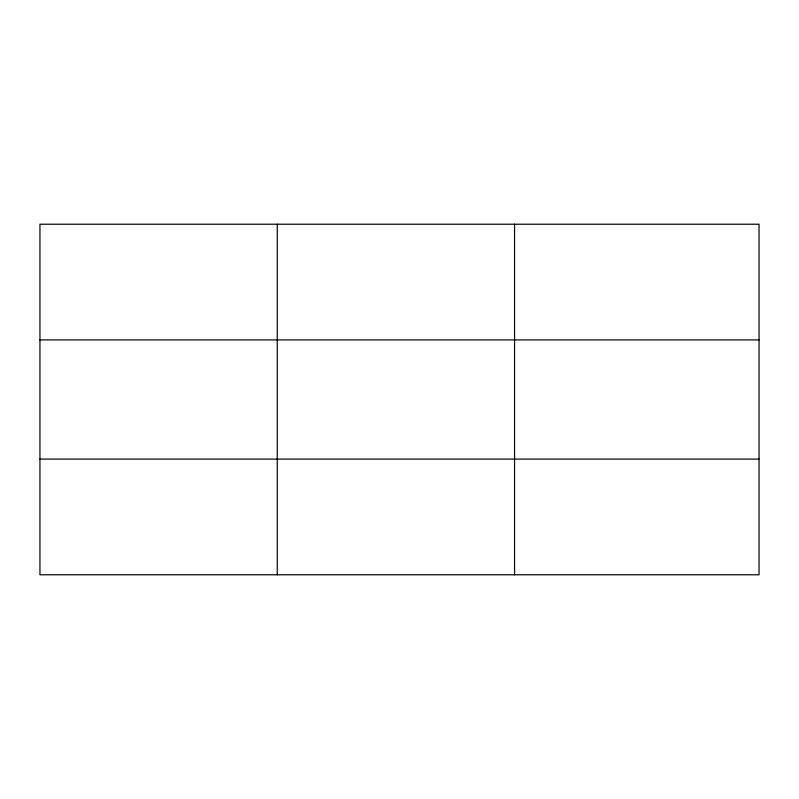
<?xml version="1.0" encoding="UTF-8"?>
<svg xmlns="http://www.w3.org/2000/svg" width="799" height="799" viewBox="0 0 799 799"><rect width="100%" height="100%" fill="white"/><g stroke="black" fill="none" stroke-linecap="round" stroke-linejoin="round"><path stroke-width="1.2" d="M277.253 224.219L277.253 574.781M514.556 224.219L514.556 574.781M759.05 339.905L759.05 224.219L39.95 224.219L39.95 574.781L759.05 574.781L759.05 339.905L39.95 339.905M39.95 459.095L759.05 459.095"/></g></svg>
